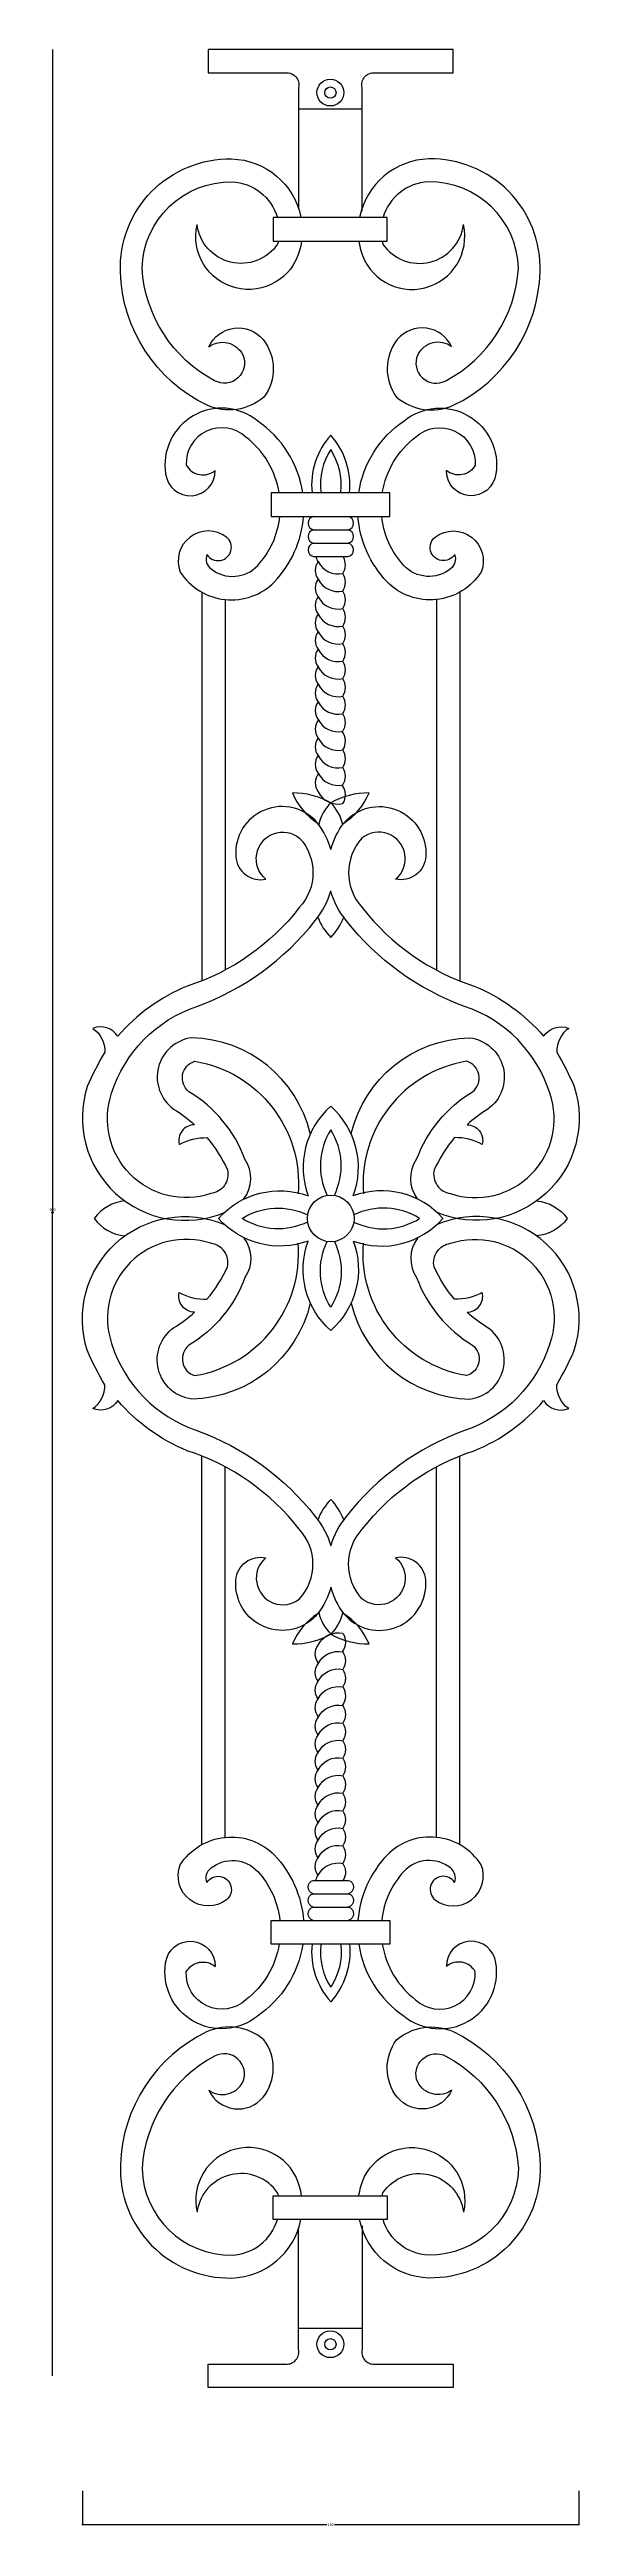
# Model space of a CAD drawing. Header units: metres. Extents: x 200 to 404, y 2510 to 3464.
import ezdxf

# ---------------------------------------------------------------- set-up
doc = ezdxf.new("R2010")
doc.units = ezdxf.units.M
for name, color, linetype in [('3', 3, 'Continuous'), ('4', 4, 'Continuous'), ('7', 7, 'Continuous'), ('F', 4, 'Continuous')]:
    doc.layers.add(name, color=color, linetype=linetype)
doc.dimstyles.get("Standard").update_dxf_attribs({"dimtxt": 2.5, "dimasz": 2.5, "dimexe": 1.25, "dimexo": 0.625, "dimtad": 1, "dimcen": 2.5, "dimazin": 3, "dimtfac": 1, "dimtmove": 0, "dimatfit": 3})

# ---------------------------------------------------------------- blocks, each defined once
blk = doc.blocks.new('*D1')
for p, q in [((201.3, 3463.93), (201.3, 3016.06)), ((201.05, 3016.06), (200.8, 3016.06)), ((201.3, 2568.19), (201.3, 3016.06)), ((201.3, 3016.06), (201.3, 3016.06)), ((201.55, 3016.06), (201.8, 3016.06))]:
    blk.add_line(p, q)
at = {"layer": 'Defpoints'}
for p in [(201.3, 3463.93), (201.3, 3016.06), (201.3, 2568.19)]:
    blk.add_point(p, dxfattribs=at)
at = {"layer": '3', "insert": (201.3, 3017.185), "char_height": 1, "attachment_point": 5}
blk.add_mtext('900', dxfattribs=at)
blk = doc.blocks.new('*D2')
for p, q in [((212.88, 2523.91), (212.88, 2510.79)), ((403.97, 2523.91), (403.97, 2510.79)), ((306.925, 2510.79), (212.63, 2510.79)), ((404.22, 2510.79), (309.925, 2510.79))]:
    blk.add_line(p, q)
at = {"layer": 'Defpoints'}
for p in [(212.88, 2523.91), (403.97, 2523.91), (403.97, 2510.79)]:
    blk.add_point(p, dxfattribs=at)
at = {"layer": '3', "insert": (308.425, 2510.79), "char_height": 1, "attachment_point": 5}
blk.add_mtext('190', dxfattribs=at)

msp = doc.modelspace()

# ---------------------------------------------------------------- linework, layer by layer
at = {"layer": '3'}
for points in [[(312.33, 3293.58, 0.17), (308.46, 3309.87)], [(312.33, 2734.04, -0.17), (308.46, 2717.75)]]:
    msp.add_lwpolyline(points, format="xyb", dxfattribs=at)
for centre in [(308.3, 3447.34), (308.3, 2580.29)]:
    msp.add_circle(centre, 2.18, dxfattribs=at)
for centre, start, end in [((329.75, 3296.21), 147.31, 185.95), ((329.75, 2731.42), 174.05, 212.69)]:
    msp.add_arc(centre, 25.3, start, end, dxfattribs=at)
at = {"layer": '4'}
for p, q in [((296, 3441.08), (320.51, 3441.08)), ((296, 2586.55), (320.51, 2586.55))]:
    msp.add_line(p, q, dxfattribs=at)
for points in [[(320.51, 3401.72), (320.51, 3449.31, -0.52), (325.38, 3454.93), (355.63, 3454.93), (355.63, 3463.93), (261.28, 3463.93), (261.28, 3454.93), (291.14, 3454.93, -0.52), (296, 3449.31), (296, 3403)], [(261.5, 3349.5, -0.55), (282.42, 3352.21, -0.34), (282.72, 3330.12, -0.29), (260.88, 3326.94, -0.28), (227.45, 3378.26, -0.43), (270.25, 3421.82, -0.35), (296.98, 3399.28)], [(355.01, 3349.5, 0.55), (334.08, 3352.21, 0.34), (333.79, 3330.12, 0.29), (355.63, 3326.94, 0.28), (389.06, 3378.26, 0.43), (346.26, 3421.82, 0.35), (319.52, 3399.28)], [(261.5, 3349.5, -0.46), (274.56, 3346.4, -0.72), (263.7, 3336.42, -0.26), (235.77, 3379.66, -0.41), (270.44, 3412.99, -0.32), (287.92, 3399.28)], [(355.01, 3349.5, 0.46), (341.94, 3346.4, 0.72), (352.81, 3336.42, 0.26), (380.74, 3379.66, 0.41), (346.06, 3412.99, 0.32), (328.58, 3399.28)], [(297.21, 3390.15, -0.03), (296.47, 3386.56, -0.98), (256.96, 3396.51)], [(288.27, 3390.15, -0.02), (287.99, 3389.01, -0.69), (256.96, 3396.51)], [(319.29, 3390.15, 0.03), (320.04, 3386.56, 0.98), (359.54, 3396.51)], [(328.24, 3390.15, 0.02), (328.51, 3389.01, 0.69), (359.54, 3396.51)], [(297.66, 3293.24, 0.21), (280.2, 3320.94, 0.69), (244.88, 3300.51, 0.95), (263.91, 3301.84)], [(319.25, 3293.24, -0.21), (336.71, 3320.94, -0.69), (372.04, 3300.51, -0.95), (353, 3301.84)], [(288.6, 3293.24, 0.19), (275.79, 3314.72, 0.67), (252.8, 3303.89, 0.47), (263.91, 3301.84)], [(328.31, 3293.24, -0.19), (341.12, 3314.72, -0.67), (364.11, 3303.89, -0.47), (353, 3301.84)], [(260.78, 3269.5, 1.18), (268.3, 3276.17, 0.76), (250.51, 3262.71, 0.48), (286.79, 3258.96, 0.17), (298, 3284.1)], [(260.78, 3269.5, 0.33), (262.34, 3263.94, 0.39), (280.33, 3265.23, 0.16), (288.82, 3284.1)], [(356.13, 3269.5, -1.18), (348.62, 3276.17, -0.76), (366.4, 3262.71, -0.48), (330.13, 3258.96, -0.17), (318.92, 3284.1)], [(356.13, 3269.5, -0.33), (354.58, 3263.94, -0.39), (336.58, 3265.23, -0.16), (328.09, 3284.1)], [(308.46, 3155.83, 0.1), (303.41, 3166.05, 0.73), (271.9, 3153.13, 0.46), (283.5, 3144.5, -0.28), (279.95, 3154.03, -0.58), (296.43, 3160.26, -0.39), (296.34, 3133.49, -0.15), (253.22, 3103.26, 0.12), (226.49, 3083.96, 0.36), (216.82, 3087.02, -0.26), (221.42, 3077.83, 0.03), (214.69, 3064.56, 0.64), (267.52, 3016.15)], [(308.46, 3155.83, -0.1), (313.5, 3166.05, -0.73), (345.02, 3153.13, -0.46), (333.42, 3144.5, 0.28), (336.96, 3154.03, 0.58), (320.48, 3160.26, 0.39), (320.57, 3133.49, 0.15), (363.69, 3103.26, -0.12), (390.43, 3083.96, -0.36), (400.1, 3087.02, 0.26), (395.5, 3077.83, -0.03), (402.23, 3064.56, -0.64), (349.39, 3016.15)], [(260.79, 3044.94, -0.07), (268.65, 3032.49, -0.44), (262.33, 3023.38, -0.62), (224.07, 3062, -0.24), (256.94, 3095.48, 0.14), (302.47, 3128.54, 0.11), (308.46, 3139.93)], [(356.13, 3044.94, 0.07), (348.26, 3032.49, 0.44), (354.58, 3023.38, 0.62), (392.84, 3062, 0.24), (359.98, 3095.48, -0.14), (314.44, 3128.54, -0.11), (308.46, 3139.93)], [(300.57, 3046.48, 0.34), (254.96, 3083.39, 0.68), (247.96, 3055.89, -0.05), (255.97, 3049.92)], [(316.34, 3046.48, -0.34), (361.96, 3083.39, -0.68), (368.95, 3055.89, 0.05), (360.94, 3049.92)], [(275.03, 3021.34, 0.32), (275.4, 3036.6, 0.17), (253.83, 3062.62, -0.61), (256.17, 3074.34, -0.39), (295.87, 3023.26)], [(341.88, 3021.34, -0.32), (341.52, 3036.6, -0.17), (363.09, 3062.62, 0.61), (360.74, 3074.34, 0.39), (321.04, 3023.26)], [(255.97, 3049.92, 0.48), (250.12, 3042.32, -0.13), (260.79, 3044.94)], [(360.94, 3049.92, -0.48), (366.79, 3042.32, 0.13), (356.13, 3044.94)], [(308.46, 2871.8, -0.1), (303.41, 2861.58, -0.73), (271.9, 2874.49, -0.46), (283.5, 2883.13, 0.28), (279.95, 2873.6, 0.58), (296.43, 2867.37, 0.39), (296.34, 2894.13, 0.15), (253.22, 2924.37, -0.12), (226.49, 2943.66, -0.36), (216.82, 2940.6, 0.26), (221.42, 2949.8, -0.03), (214.69, 2963.06, -0.64), (267.52, 3011.47)], [(229.19, 3020.54, 0.22), (217.39, 3013.81, 0.22), (229.19, 3007.08)], [(308.46, 2871.8, 0.1), (313.5, 2861.58, 0.73), (345.02, 2874.49, 0.46), (333.42, 2883.13, -0.28), (336.96, 2873.6, -0.58), (320.48, 2867.37, -0.39), (320.57, 2894.13, -0.15), (363.69, 2924.37, 0.12), (390.43, 2943.66, 0.36), (400.1, 2940.6, -0.26), (395.5, 2949.8, 0.03), (402.23, 2963.06, 0.64), (349.39, 3011.47)], [(387.72, 3020.54, -0.22), (399.52, 3013.81, -0.22), (387.72, 3007.08)], [(260.79, 2982.68, 0.07), (268.65, 2995.13, 0.44), (262.33, 3004.24, 0.62), (224.07, 2965.63, 0.24), (256.94, 2932.14, -0.14), (302.47, 2899.08, -0.11), (308.46, 2887.69)], [(275.03, 3006.28, -0.32), (275.4, 2991.02, -0.17), (253.83, 2965, 0.61), (256.17, 2953.29, 0.39), (295.87, 3004.36)], [(356.13, 2982.68, -0.07), (348.26, 2995.13, -0.44), (354.58, 3004.24, -0.62), (392.84, 2965.63, -0.24), (359.98, 2932.14, 0.14), (314.44, 2899.08, 0.11), (308.46, 2887.69)], [(341.88, 3006.28, 0.32), (341.52, 2991.02, 0.17), (363.09, 2965, -0.61), (360.74, 2953.29, -0.39), (321.04, 3004.36)], [(300.57, 2981.15, -0.34), (254.96, 2944.24, -0.68), (247.96, 2971.74, 0.05), (255.97, 2977.71)], [(255.97, 2977.71, -0.48), (250.12, 2985.3, 0.13), (260.79, 2982.68)], [(316.34, 2981.15, 0.34), (361.96, 2944.24, 0.68), (368.95, 2971.74, -0.05), (360.94, 2977.71)], [(360.94, 2977.71, 0.48), (366.79, 2985.3, -0.13), (356.13, 2982.68)], [(260.78, 2758.12, -1.18), (268.3, 2751.45, -0.76), (250.51, 2764.91, -0.48), (286.79, 2768.67, -0.17), (298, 2743.52)], [(356.13, 2758.12, 1.18), (348.62, 2751.45, 0.76), (366.4, 2764.91, 0.48), (330.13, 2768.67, 0.17), (318.92, 2743.52)], [(260.78, 2758.12, -0.33), (262.34, 2763.69, -0.39), (280.33, 2762.39, -0.16), (288.82, 2743.52)], [(356.13, 2758.12, 0.33), (354.58, 2763.69, 0.39), (336.58, 2762.39, 0.16), (328.09, 2743.52)], [(297.66, 2734.39, -0.21), (280.2, 2706.68, -0.69), (244.88, 2727.12, -0.95), (263.91, 2725.78)], [(288.6, 2734.39, -0.19), (275.79, 2712.91, -0.67), (252.8, 2723.73, -0.47), (263.91, 2725.78)], [(319.25, 2734.39, 0.21), (336.71, 2706.68, 0.69), (372.04, 2727.12, 0.95), (353, 2725.78)], [(328.31, 2734.39, 0.19), (341.12, 2712.91, 0.67), (364.11, 2723.73, 0.47), (353, 2725.78)], [(261.5, 2678.12, 0.55), (282.42, 2675.41, 0.34), (282.72, 2697.5, 0.29), (260.88, 2700.68, 0.28), (227.45, 2649.36, 0.43), (270.25, 2605.8, 0.35), (296.98, 2628.34)], [(355.01, 2678.12, -0.55), (334.08, 2675.41, -0.34), (333.79, 2697.5, -0.29), (355.63, 2700.68, -0.28), (389.06, 2649.36, -0.43), (346.26, 2605.8, -0.35), (319.52, 2628.34)], [(261.5, 2678.12, 0.46), (274.56, 2681.22, 0.72), (263.7, 2691.2, 0.26), (235.77, 2647.97, 0.41), (270.44, 2614.63, 0.32), (287.92, 2628.34)], [(355.01, 2678.12, -0.46), (341.94, 2681.22, -0.72), (352.81, 2691.2, -0.26), (380.74, 2647.97, -0.41), (346.06, 2614.63, -0.32), (328.58, 2628.34)], [(297.21, 2637.48, 0.03), (296.47, 2641.06, 0.98), (256.96, 2631.11)], [(319.29, 2637.48, -0.03), (320.04, 2641.06, -0.98), (359.54, 2631.11)], [(288.27, 2637.48, 0.02), (287.99, 2638.61, 0.69), (256.96, 2631.11)], [(328.24, 2637.48, -0.02), (328.51, 2638.61, -0.69), (359.54, 2631.11)], [(320.51, 2625.9), (320.51, 2578.32, 0.52), (325.38, 2572.69), (355.63, 2572.69), (355.63, 2563.69), (261.28, 2563.69), (261.28, 2572.69), (291.14, 2572.69, 0.52), (296, 2578.32), (296, 2624.62)]]:
    msp.add_lwpolyline(points, format="xyb", dxfattribs=at)
for points in [[(286.27, 3390.15), (330.15, 3390.15), (330.15, 3399.28), (286.27, 3399.28)], [(285.55, 3284.1), (331.15, 3284.1), (331.15, 3293.24), (285.55, 3293.24)], [(285.55, 2743.52), (331.15, 2743.52), (331.15, 2734.39), (285.55, 2734.39)], [(286.27, 2637.48), (330.15, 2637.48), (330.15, 2628.34), (286.27, 2628.34)]]:
    msp.add_lwpolyline(points, close=True, dxfattribs=at)
for centre in [(308.3, 3447.34), (308.3, 2580.29)]:
    msp.add_circle(centre, 5.15, dxfattribs=at)
for centre, start, end in [((326.03, 2888.97), 136.49, 158.57), ((290.88, 2888.97), 21.43, 43.51)]:
    msp.add_arc(centre, 24.23, start, end, dxfattribs=at)
at = {"layer": '7'}
for p, q in [((258.75, 3254.97), (258.75, 3105.29)), ((358.17, 3254.97), (358.17, 3105.29)), ((267.75, 3252.12), (267.75, 3109.52)), ((349.17, 3252.12), (349.17, 3109.52)), ((258.75, 2772.65), (258.75, 2922.33)), ((358.17, 2772.65), (358.17, 2922.33)), ((267.75, 2775.5), (267.75, 2918.1)), ((349.17, 2775.5), (349.17, 2918.1))]:
    msp.add_line(p, q, dxfattribs=at)
for points in [[(315.68, 3293.24, 0.21), (308.46, 3315.41)], [(301.71, 3284.1, 0.77), (301.71, 3278.97), (315.21, 3278.97, 0.77), (315.21, 3284.1)], [(301.71, 3278.97, 0.77), (301.71, 3273.83), (315.21, 3273.83, 0.77), (315.21, 3278.97)], [(301.71, 3273.83, 0.77), (301.71, 3268.69), (315.21, 3268.69, 0.77), (315.21, 3273.83)], [(303.57, 3266.74, 0.32), (303.57, 3259.99, 0.34), (313.12, 3255.42, 0.29), (313.12, 3262.17)], [(302.67, 3268.69, 0.09), (303.57, 3266.74, 0.34), (313.12, 3262.17, 0.28), (313.26, 3268.69)], [(303.57, 3259.99, 0.32), (303.57, 3253.24, 0.34), (313.12, 3248.67, 0.29), (313.12, 3255.42)], [(303.57, 3253.24, 0.32), (303.57, 3246.49, 0.34), (313.12, 3241.92, 0.29), (313.12, 3248.67)], [(303.57, 3246.49, 0.32), (303.57, 3239.74, 0.34), (313.12, 3235.17, 0.29), (313.12, 3241.92)], [(303.57, 3239.74, 0.32), (303.57, 3232.99, 0.34), (313.12, 3228.42, 0.29), (313.12, 3235.17)], [(303.57, 3232.99, 0.32), (303.57, 3226.24, 0.34), (313.12, 3221.67, 0.29), (313.12, 3228.42)], [(303.57, 3226.24, 0.32), (303.57, 3219.49, 0.34), (313.12, 3214.92, 0.29), (313.12, 3221.67)], [(303.57, 3219.49, 0.32), (303.57, 3212.74, 0.34), (313.12, 3208.17, 0.29), (313.12, 3214.92)], [(303.57, 3212.74, 0.32), (303.57, 3205.99, 0.34), (313.12, 3201.42, 0.29), (313.12, 3208.17)], [(303.75, 3205.79, 0.33), (303.57, 3198.8, 0.34), (313.12, 3194.23, 0.31), (312.85, 3201.37)], [(303.57, 3198.8, 0.32), (303.57, 3192.05, 0.34), (313.12, 3187.48, 0.29), (313.12, 3194.23)], [(303.57, 3192.05, 0.32), (303.57, 3185.3, 0.34), (313.12, 3180.73, 0.29), (313.12, 3187.48)], [(303.75, 3185.1, 0.33), (303.57, 3178.11, 0.34), (313.12, 3173.54, 0.31), (312.85, 3180.68)], [(313.06, 3165.45, 0.15), (308.34, 3173.91)], [(309.83, 3022.71, 0.26), (308.46, 3047.95, 0.26), (307.08, 3022.71)], [(299.56, 3012.44, -0.26), (274.32, 3013.81, -0.26), (299.56, 3015.18)], [(317.35, 3012.44, 0.26), (342.6, 3013.81, 0.26), (317.35, 3015.18)], [(309.83, 3004.92, -0.26), (308.46, 2979.67, -0.26), (307.08, 3004.92)], [(313.06, 2862.17, -0.15), (308.34, 2853.72)], [(303.75, 2842.52, -0.33), (303.57, 2849.51, -0.34), (313.12, 2854.08, -0.31), (312.85, 2846.94)], [(303.57, 2835.57, -0.32), (303.57, 2842.32, -0.34), (313.12, 2846.89, -0.29), (313.12, 2840.14)], [(303.57, 2828.82, -0.32), (303.57, 2835.57, -0.34), (313.12, 2840.14, -0.29), (313.12, 2833.39)], [(303.75, 2821.84, -0.33), (303.57, 2828.82, -0.34), (313.12, 2833.39, -0.31), (312.85, 2826.25)], [(303.57, 2814.89, -0.32), (303.57, 2821.64, -0.34), (313.12, 2826.21, -0.29), (313.12, 2819.46)], [(303.57, 2808.14, -0.32), (303.57, 2814.89, -0.34), (313.12, 2819.46, -0.29), (313.12, 2812.71)], [(303.57, 2801.39, -0.32), (303.57, 2808.14, -0.34), (313.12, 2812.71, -0.29), (313.12, 2805.96)], [(303.57, 2794.64, -0.32), (303.57, 2801.39, -0.34), (313.12, 2805.96, -0.29), (313.12, 2799.21)], [(303.57, 2787.89, -0.32), (303.57, 2794.64, -0.34), (313.12, 2799.21, -0.29), (313.12, 2792.46)], [(303.57, 2781.14, -0.32), (303.57, 2787.89, -0.34), (313.12, 2792.46, -0.29), (313.12, 2785.71)], [(303.57, 2774.39, -0.32), (303.57, 2781.14, -0.34), (313.12, 2785.71, -0.29), (313.12, 2778.96)], [(303.57, 2767.64, -0.32), (303.57, 2774.39, -0.34), (313.12, 2778.96, -0.29), (313.12, 2772.21)], [(303.57, 2760.89, -0.32), (303.57, 2767.64, -0.34), (313.12, 2772.21, -0.29), (313.12, 2765.46)], [(301.71, 2753.79, -0.77), (301.71, 2758.93), (315.21, 2758.93, -0.77), (315.21, 2753.79)], [(302.67, 2758.93, -0.09), (303.57, 2760.89, -0.34), (313.12, 2765.46, -0.28), (313.26, 2758.93)], [(301.71, 2743.52, -0.77), (301.71, 2748.66), (315.21, 2748.66, -0.77), (315.21, 2743.52)], [(301.71, 2748.66, -0.77), (301.71, 2753.79), (315.21, 2753.79, -0.77), (315.21, 2748.66)], [(315.68, 2734.39, -0.21), (308.46, 2712.21)]]:
    msp.add_lwpolyline(points, format="xyb", dxfattribs=at)
for centre, radius, start, end in [((329.75, 3296.21), 28.67, 137.95, 185.95), ((317.04, 3187.29), 25.24, 202.45, 237.32), ((293.96, 3148.15), 29.5, 60.56, 90.47), ((322.96, 3148.15), 29.5, 89.53, 119.44), ((299.88, 3187.29), 25.24, 302.68, 337.55), ((320.03, 3161.97), 16.55, 133.82, 167.84), ((326.03, 3138.65), 24.23, 201.43, 223.51), ((290.88, 3138.65), 24.23, 316.49, 338.57), ((317.04, 2840.33), 25.24, 122.68, 157.55), ((320.03, 2865.66), 16.55, 192.16, 226.18), ((299.88, 2840.33), 25.24, 22.45, 57.32), ((293.96, 2879.48), 29.5, 269.53, 299.44), ((322.96, 2879.48), 29.5, 240.56, 270.47), ((329.75, 2731.42), 28.67, 174.05, 222.05)]:
    msp.add_arc(centre, radius, start, end, dxfattribs=at)
at = {"layer": 'F'}
for points in [[(317.14, 3022.5, 0.31), (308.46, 3057, 0.31), (299.77, 3022.5)], [(299.77, 3005.13, -0.31), (265.26, 3013.81, -0.31), (299.77, 3022.5)], [(317.14, 3005.13, 0.31), (351.65, 3013.81, 0.31), (317.14, 3022.5)], [(317.14, 3005.13, -0.31), (308.46, 2970.62, -0.31), (299.77, 3005.13)], [(317.14, 3005.13, -0.31), (308.46, 2970.62, -0.31), (299.77, 3005.13)], [(309.83, 3004.92, -0.26), (308.46, 2979.67, -0.26), (307.08, 3004.92)]]:
    msp.add_lwpolyline(points, format="xyb", dxfattribs=at)
msp.add_circle((308.46, 3013.81), 9, dxfattribs=at)

# ---------------------------------------------------------------- dimensions: what is measured, and where the dimension line sits
at = {"layer": '3'}
for base, p1, p2, text, picture, middle in [((201.3, 3016.06), (201.3, 3463.93), (201.3, 2568.19), '900', '*D1', (201.3, 3017.185)), ((403.97, 2510.79), (403.97, 2523.91), (212.88, 2523.91), '190', '*D2', (308.425, 2510.79))]:
    dim = msp.add_linear_dim(base=base, p1=p1, p2=p2, text=text, dimstyle='Standard', dxfattribs=at)
    dim.commit()
    dim.dimension.update_dxf_attribs({"geometry": picture, "text_midpoint": middle})

doc.saveas('drawing.dxf')
